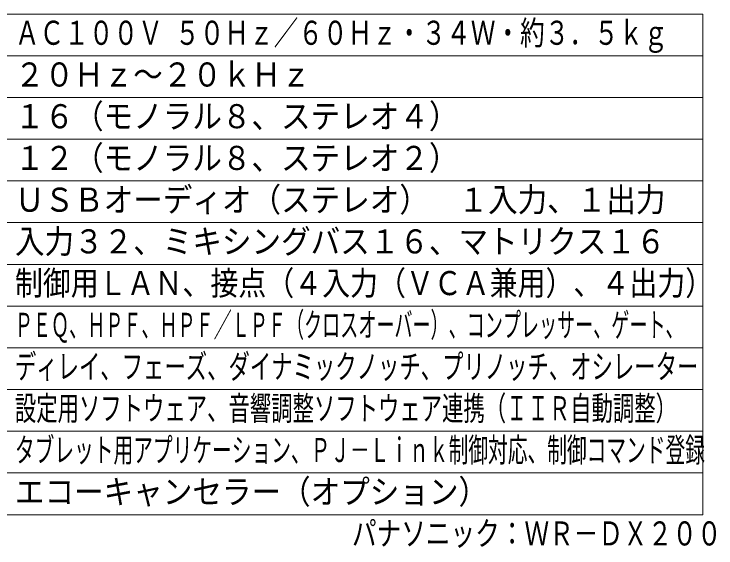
# Model space of a CAD drawing. Units: millimetres on the paper. Extents: x -63 to 64, y -59 to 59.
# Drawn here: x -20.1 to 64.1, y -58.6 to 5.4 of the extents above; entities that cross this region are included whole.
import ezdxf
from ezdxf.enums import TextEntityAlignment as Align

# ---------------------------------------------------------------- set-up
doc = ezdxf.new("R2010")
doc.units = ezdxf.units.MM
doc.layers.add('0-0_MOJI1', color=7, linetype='Continuous')
doc.layers.add('0-2_相当品', color=4, linetype='Continuous')
doc.layers.add('0-1_WAKU', color=4, linetype='Continuous', lineweight=9)
doc.styles.add('ＭＳ ゴシック', font='')
doc.styles.get('ＭＳ ゴシック').set_extended_font_data('MS Gothic')

msp = doc.modelspace()

# ---------------------------------------------------------------- linework, layer by layer
at = {"layer": '0-1_WAKU', "color": 3}
for p, q in [((-62.511, 5.391), (62.489, 5.391)), ((62.489, -54.609), (62.489, 5.391)), ((-62.511, -54.609), (62.489, -54.609))]:
    msp.add_line(p, q, dxfattribs=at)
at = {"layer": '0-1_WAKU'}
for p, q in [((62.489, 0.391), (-62.511, 0.391)), ((-62.511, -4.609), (62.489, -4.609)), ((62.489, -9.609), (-62.511, -9.609)), ((62.489, -14.609), (-62.511, -14.609)), ((62.489, -19.609), (-62.511, -19.609)), ((-62.511, -24.609), (62.489, -24.609)), ((-62.511, -29.609), (62.489, -29.609)), ((-62.511, -34.609), (62.489, -34.609)), ((-62.511, -39.609), (62.489, -39.609)), ((-62.511, -44.609), (62.489, -44.609)), ((-62.511, -49.609), (62.489, -49.609))]:
    msp.add_line(p, q, dxfattribs=at)

# ---------------------------------------------------------------- texts
at = {"layer": '0-0_MOJI1', "style": 'ＭＳ ゴシック'}
for s, width, p in [('ＡＣ１００Ｖ ５０Ｈｚ／６０Ｈｚ・３４Ｗ・約３．５ｋｇ', 0.75, (-20.011, 0.835)), ('２０Ｈｚ～２０ｋＨｚ', 0.9, (-20.011, -4.165)), ('１６（モノラル８、ステレオ４）', 0.9, (-20.011, -9.165)), ('１２（モノラル８、ステレオ２）', 0.9, (-20.011, -14.165)), ('ＵＳＢオーディオ（ステレオ）\u3000１入力、１出力', 0.9, (-20.011, -19.165)), ('入力３２、ミキシングバス１６、マトリクス１６', 0.9, (-20.011, -24.165)), ('制御用ＬＡＮ、接点（４入力（ＶＣＡ兼用）、４出力）', 0.85, (-20.011, -29.165)), ('ＰＥＱ、ＨＰＦ、ＨＰＦ／ＬＰＦ（クロスオーバー）、コンプレッサー、ゲート、', 0.55, (-20.011, -34.165)), ('ディレイ、フェーズ、ダイナミックノッチ、プリノッチ、オシレーター', 0.65, (-20.011, -39.165)), ('設定用ソフトウェア、音響調整ソフトウェア連携（ＩＩＲ自動調整）', 0.65, (-20.011, -44.165)), ('タブレット用アプリケーション、ＰＪ－Ｌｉｎｋ制御対応、制御コマンド登録', 0.6, (-20.011, -49.165)), ('エコーキャンセラー（オプション）', 0.9, (-20.011, -54.165))]:
    msp.add_text(s, height=2.889, dxfattribs=dict(at, width=width)).set_placement(p, align=Align.BOTTOM_LEFT)
at = {"layer": '0-2_相当品', "style": 'ＭＳ ゴシック', "width": 0.75}
msp.add_text('パナソニック：ＷＲ－ＤＸ２００', height=2.889, dxfattribs=at).set_placement((20.409, -59.165), align=Align.BOTTOM_LEFT)

doc.saveas('drawing.dxf')
